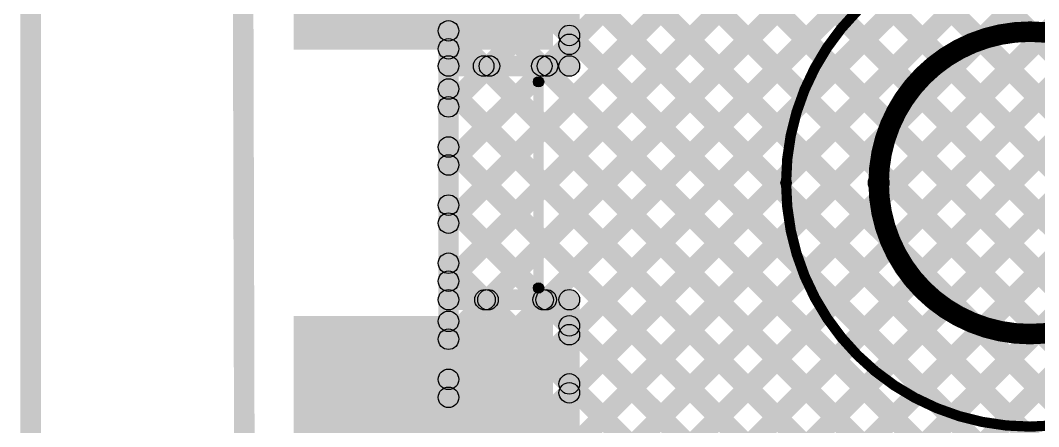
# Model space of a CAD drawing. Header units: millimetres. Extents: x -0.22 to 4.11, y -0.25 to 2.01.
# Drawn here: x -0.1978 to 0.2978, y 1.256 to 1.4538 of the extents above; entities that cross this region are included whole.
import ezdxf

# ---------------------------------------------------------------- set-up
doc = ezdxf.new("R2010")
doc.units = ezdxf.units.MM
doc.header["$MEASUREMENT"] = 0
for name, color, linetype in [('BottomLayer', 5, 'Continuous'), ('Mechanical1', 6, 'Continuous'), ('Mechanical2', 216, 'Continuous'), ('TopLayer', 1, 'Continuous'), ('TopOverlay', 2, 'Continuous'), ('TopPaste', 8, 'Continuous'), ('TopSolder', 216, 'Continuous')]:
    doc.layers.add(name, color=color, linetype=linetype)

# ---------------------------------------------------------------- blocks, each defined once
blk = doc.blocks.new('TS_1103S_C_C_2')
at = {"layer": 'TopLayer'}
for points in [[(0.23622, 0.12795), (0.35433, 0.12795), (0.35433, 0.0689), (0.23622, 0.0689)], [(0.23622, -0.0689), (0.35433, -0.0689), (0.35433, -0.12795), (0.23622, -0.12795)]]:
    blk.add_hatch(color=1, dxfattribs=at).paths.add_polyline_path(points)
at = {"layer": 'TopOverlay'}
h = blk.add_hatch(color=2, dxfattribs=at)
edge = h.paths.add_edge_path()
edge.add_arc((0.23917, 0.05118), 0.0025, 0, 360)
blk.add_hatch(color=2, dxfattribs=at).paths.add_polyline_path([(0.23667, 0.05118), (0.24167, 0.05118), (0.24167, -0.04921), (0.23667, -0.04921)])
h = blk.add_hatch(color=2, dxfattribs=at)
edge = h.paths.add_edge_path()
edge.add_arc((0.07363, 0), 0.005, 0, 360)
h = blk.add_hatch(color=2, dxfattribs=at)
edge = h.paths.add_edge_path()
edge.add_arc((0.1187, 0), 0.0025, 0, 360)
h = blk.add_hatch(color=2, dxfattribs=at)
edge = h.paths.add_edge_path()
edge.add_arc((0.23917, -0.04921), 0.0025, 0, 360)
at = {"layer": 'TopPaste'}
for points in [[(0.23622, 0.12795), (0.35433, 0.12795), (0.35433, 0.0689), (0.23622, 0.0689)], [(0.23622, -0.0689), (0.35433, -0.0689), (0.35433, -0.12795), (0.23622, -0.12795)]]:
    blk.add_hatch(color=8, dxfattribs=at).paths.add_polyline_path(points)
at = {"layer": 'TopSolder'}
for points in [[(0.23222, 0.13195), (0.35833, 0.13195), (0.35833, 0.0649), (0.23222, 0.0649)], [(0.23222, -0.0649), (0.35833, -0.0649), (0.35833, -0.13195), (0.23222, -0.13195)]]:
    blk.add_hatch(color=216, dxfattribs=at).paths.add_polyline_path(points)
at = {"layer": 'TopOverlay'}
for points, const_width in [([(0.1187, 0, 1), (-0.1187, 0, 1)], 0.005), ([(0.07363, 0, 1), (-0.07363, 0, 1)], 0.01)]:
    blk.add_lwpolyline(points, format="xyb", close=True, dxfattribs=dict(at, const_width=const_width))
for centre, radius in [((0.23917, 0.05118), 0.0025), ((0.07363, 0), 0.005), ((0.1187, 0), 0.0025), ((0.23917, -0.04921), 0.0025)]:
    blk.add_circle(centre, radius, dxfattribs=at)

msp = doc.modelspace()

# ---------------------------------------------------------------- hatches: boundary and pattern name
at = {"layer": 'BottomLayer'}
for points in [[(0.01407, 1.43644), (0.007, 1.44351), (0.31235, 1.74887), (0.31942, 1.7418)], [(0.01407, 1.43644), (0.007, 1.44351), (0.31235, 1.74887), (0.31942, 1.7418)], [(0.01407, 1.40816), (0.007, 1.41523), (0.34062, 1.74885), (0.34769, 1.74178)], [(0.01407, 1.40816), (0.007, 1.41523), (0.34062, 1.74885), (0.34769, 1.74178)], [(0.01407, 1.37987), (0.007, 1.38694), (0.36889, 1.74884), (0.37596, 1.74177)], [(0.01407, 1.37987), (0.007, 1.38694), (0.36889, 1.74884), (0.37596, 1.74177)], [(0.01407, 1.35159), (0.007, 1.35866), (0.39716, 1.74882), (0.40423, 1.74175)], [(0.01407, 1.35159), (0.007, 1.35866), (0.39716, 1.74882), (0.40423, 1.74175)], [(0.01407, 1.3233), (0.007, 1.33038), (0.42543, 1.74881), (0.4325, 1.74174)], [(0.01407, 1.3233), (0.007, 1.33038), (0.42543, 1.74881), (0.4325, 1.74174)], [(0.01407, 1.29502), (0.007, 1.30209), (0.4537, 1.74879), (0.46077, 1.74172)], [(0.01407, 1.29502), (0.007, 1.30209), (0.4537, 1.74879), (0.46077, 1.74172)], [(0.01407, 1.26674), (0.007, 1.27381), (0.48197, 1.74878), (0.48904, 1.74171)], [(0.01407, 1.26674), (0.007, 1.27381), (0.48197, 1.74878), (0.48904, 1.74171)], [(0.01407, 1.23845), (0.007, 1.24552), (0.51024, 1.74876), (0.51731, 1.74169)], [(0.01407, 1.23845), (0.007, 1.24552), (0.51024, 1.74876), (0.51731, 1.74169)], [(0.01407, 1.21017), (0.007, 1.21724), (0.53851, 1.74875), (0.54558, 1.74168)], [(0.01407, 1.21017), (0.007, 1.21724), (0.53851, 1.74875), (0.54558, 1.74168)], [(0.01407, 1.18188), (0.007, 1.18895), (0.56678, 1.74873), (0.57385, 1.74166)], [(0.01407, 1.18188), (0.007, 1.18895), (0.56678, 1.74873), (0.57385, 1.74166)], [(0.01407, 1.1536), (0.007, 1.16067), (0.59505, 1.74872), (0.60212, 1.74165)], [(0.01407, 1.1536), (0.007, 1.16067), (0.59505, 1.74872), (0.60212, 1.74165)], [(0.01407, 1.12531), (0.007, 1.13239), (0.62332, 1.7487), (0.63039, 1.74163)], [(0.01407, 1.12531), (0.007, 1.13239), (0.62332, 1.7487), (0.63039, 1.74163)], [(0.01407, 1.09703), (0.007, 1.1041), (0.65159, 1.74869), (0.65866, 1.74162)], [(0.01407, 1.09703), (0.007, 1.1041), (0.65159, 1.74869), (0.65866, 1.74162)], [(0.01407, 1.06875), (0.007, 1.07582), (0.67986, 1.74868), (0.68693, 1.7416)], [(0.01407, 1.06875), (0.007, 1.07582), (0.67986, 1.74868), (0.68693, 1.7416)], [(0.01407, 1.04046), (0.007, 1.04753), (0.70812, 1.74866), (0.7152, 1.74159)], [(0.01407, 1.04046), (0.007, 1.04753), (0.70812, 1.74866), (0.7152, 1.74159)], [(0.01407, 1.01218), (0.007, 1.01925), (0.73639, 1.74865), (0.74347, 1.74157)], [(0.01407, 1.01218), (0.007, 1.01925), (0.73639, 1.74865), (0.74347, 1.74157)], [(0.01407, 0.98389), (0.007, 0.99096), (0.76466, 1.74863), (0.77174, 1.74156)], [(0.01407, 0.98389), (0.007, 0.99096), (0.76466, 1.74863), (0.77174, 1.74156)], [(0.045, 1.69002), (0.05207, 1.69709), (0.51197, 1.23719), (0.5049, 1.23012)], [(0.045, 1.69002), (0.05207, 1.69709), (0.51197, 1.23719), (0.5049, 1.23012)], [(0.02738, 1.67936), (0.03445, 1.68643), (0.51197, 1.20891), (0.5049, 1.20184)], [(0.02738, 1.67936), (0.03445, 1.68643), (0.51197, 1.20891), (0.5049, 1.20184)], [(0.01553, 0.08636), (0.00553, 0.08636), (0.00553, 1.67653), (0.01553, 1.67653)], [(0.01553, 0.08636), (0.00553, 0.08636), (0.00553, 1.67653), (0.01553, 1.67653)], [(0.007, 1.67146), (0.01407, 1.67853), (0.51197, 1.18062), (0.5049, 1.17355)], [(0.007, 1.67146), (0.01407, 1.67853), (0.51197, 1.18062), (0.5049, 1.17355)], [(0.007, 1.64317), (0.01407, 1.65024), (0.51197, 1.15234), (0.5049, 1.14527)], [(0.007, 1.64317), (0.01407, 1.65024), (0.51197, 1.15234), (0.5049, 1.14527)], [(0.007, 1.61489), (0.01407, 1.62196), (0.51197, 1.12405), (0.5049, 1.11698)], [(0.007, 1.61489), (0.01407, 1.62196), (0.51197, 1.12405), (0.5049, 1.11698)], [(0.007, 1.58661), (0.01407, 1.59368), (0.51197, 1.09577), (0.5049, 1.0887)], [(0.007, 1.58661), (0.01407, 1.59368), (0.51197, 1.09577), (0.5049, 1.0887)], [(0.007, 1.55832), (0.01407, 1.56539), (0.51197, 1.06749), (0.5049, 1.06042)], [(0.007, 1.55832), (0.01407, 1.56539), (0.51197, 1.06749), (0.5049, 1.06042)], [(0.007, 1.53004), (0.01407, 1.53711), (0.51197, 1.0392), (0.5049, 1.03213)], [(0.007, 1.53004), (0.01407, 1.53711), (0.51197, 1.0392), (0.5049, 1.03213)], [(0.007, 1.50175), (0.01407, 1.50882), (0.51197, 1.01092), (0.5049, 1.00385)], [(0.007, 1.50175), (0.01407, 1.50882), (0.51197, 1.01092), (0.5049, 1.00385)], [(0.007, 1.47347), (0.01407, 1.48054), (0.51197, 0.98263), (0.5049, 0.97556)], [(0.007, 1.47347), (0.01407, 1.48054), (0.51197, 0.98263), (0.5049, 0.97556)], [(0.007, 1.44518), (0.01407, 1.45225), (0.51197, 0.95435), (0.5049, 0.94728)], [(0.007, 1.44518), (0.01407, 1.45225), (0.51197, 0.95435), (0.5049, 0.94728)], [(0.007, 1.4169), (0.01407, 1.42397), (0.51197, 0.92606), (0.5049, 0.91899)], [(0.007, 1.4169), (0.01407, 1.42397), (0.51197, 0.92606), (0.5049, 0.91899)], [(0.007, 1.38861), (0.01407, 1.39569), (0.51197, 0.89778), (0.5049, 0.89071)], [(0.007, 1.38861), (0.01407, 1.39569), (0.51197, 0.89778), (0.5049, 0.89071)], [(0.007, 1.36033), (0.01407, 1.3674), (0.51197, 0.8695), (0.5049, 0.86243)], [(0.007, 1.36033), (0.01407, 1.3674), (0.51197, 0.8695), (0.5049, 0.86243)], [(0.007, 1.33205), (0.01407, 1.33912), (0.51197, 0.84121), (0.5049, 0.83414)], [(0.007, 1.33205), (0.01407, 1.33912), (0.51197, 0.84121), (0.5049, 0.83414)], [(0.007, 1.30376), (0.01407, 1.31083), (0.51197, 0.81293), (0.5049, 0.80586)], [(0.007, 1.30376), (0.01407, 1.31083), (0.51197, 0.81293), (0.5049, 0.80586)], [(0.007, 1.27548), (0.01407, 1.28255), (0.51197, 0.78464), (0.5049, 0.77757)], [(0.007, 1.27548), (0.01407, 1.28255), (0.51197, 0.78464), (0.5049, 0.77757)]]:
    msp.add_hatch(color=5, dxfattribs=at).paths.add_polyline_path(points)
h = msp.add_hatch(color=5, dxfattribs=at)
edge = h.paths.add_edge_path()
edge.add_arc((0.01053, 1.44872), 0.005, 0, 360)
h = msp.add_hatch(color=5, dxfattribs=at)
edge = h.paths.add_edge_path()
edge.add_arc((0.01053, 1.44872), 0.005, 0, 360)
h = msp.add_hatch(color=5, dxfattribs=at)
edge = h.paths.add_edge_path()
edge.add_arc((0.01053, 1.43998), 0.005, 0, 360)
h = msp.add_hatch(color=5, dxfattribs=at)
edge = h.paths.add_edge_path()
edge.add_arc((0.01053, 1.43998), 0.005, 0, 360)
h = msp.add_hatch(color=5, dxfattribs=at)
edge = h.paths.add_edge_path()
edge.add_arc((0.01053, 1.42043), 0.005, 0, 360)
h = msp.add_hatch(color=5, dxfattribs=at)
edge = h.paths.add_edge_path()
edge.add_arc((0.01053, 1.42043), 0.005, 0, 360)
h = msp.add_hatch(color=5, dxfattribs=at)
edge = h.paths.add_edge_path()
edge.add_arc((0.01053, 1.41169), 0.005, 0, 360)
h = msp.add_hatch(color=5, dxfattribs=at)
edge = h.paths.add_edge_path()
edge.add_arc((0.01053, 1.41169), 0.005, 0, 360)
h = msp.add_hatch(color=5, dxfattribs=at)
edge = h.paths.add_edge_path()
edge.add_arc((0.01053, 1.39215), 0.005, 0, 360)
h = msp.add_hatch(color=5, dxfattribs=at)
edge = h.paths.add_edge_path()
edge.add_arc((0.01053, 1.39215), 0.005, 0, 360)
h = msp.add_hatch(color=5, dxfattribs=at)
edge = h.paths.add_edge_path()
edge.add_arc((0.01053, 1.38341), 0.005, 0, 360)
h = msp.add_hatch(color=5, dxfattribs=at)
edge = h.paths.add_edge_path()
edge.add_arc((0.01053, 1.38341), 0.005, 0, 360)
h = msp.add_hatch(color=5, dxfattribs=at)
edge = h.paths.add_edge_path()
edge.add_arc((0.01053, 1.36387), 0.005, 0, 360)
h = msp.add_hatch(color=5, dxfattribs=at)
edge = h.paths.add_edge_path()
edge.add_arc((0.01053, 1.36387), 0.005, 0, 360)
h = msp.add_hatch(color=5, dxfattribs=at)
edge = h.paths.add_edge_path()
edge.add_arc((0.01053, 1.35512), 0.005, 0, 360)
h = msp.add_hatch(color=5, dxfattribs=at)
edge = h.paths.add_edge_path()
edge.add_arc((0.01053, 1.35512), 0.005, 0, 360)
h = msp.add_hatch(color=5, dxfattribs=at)
edge = h.paths.add_edge_path()
edge.add_arc((0.01053, 1.33558), 0.005, 0, 360)
h = msp.add_hatch(color=5, dxfattribs=at)
edge = h.paths.add_edge_path()
edge.add_arc((0.01053, 1.33558), 0.005, 0, 360)
h = msp.add_hatch(color=5, dxfattribs=at)
edge = h.paths.add_edge_path()
edge.add_arc((0.01053, 1.32684), 0.005, 0, 360)
h = msp.add_hatch(color=5, dxfattribs=at)
edge = h.paths.add_edge_path()
edge.add_arc((0.01053, 1.32684), 0.005, 0, 360)
h = msp.add_hatch(color=5, dxfattribs=at)
edge = h.paths.add_edge_path()
edge.add_arc((0.01053, 1.3073), 0.005, 0, 360)
h = msp.add_hatch(color=5, dxfattribs=at)
edge = h.paths.add_edge_path()
edge.add_arc((0.01053, 1.3073), 0.005, 0, 360)
h = msp.add_hatch(color=5, dxfattribs=at)
edge = h.paths.add_edge_path()
edge.add_arc((0.01053, 1.29856), 0.005, 0, 360)
h = msp.add_hatch(color=5, dxfattribs=at)
edge = h.paths.add_edge_path()
edge.add_arc((0.01053, 1.29856), 0.005, 0, 360)
h = msp.add_hatch(color=5, dxfattribs=at)
edge = h.paths.add_edge_path()
edge.add_arc((0.01053, 1.27901), 0.005, 0, 360)
h = msp.add_hatch(color=5, dxfattribs=at)
edge = h.paths.add_edge_path()
edge.add_arc((0.01053, 1.27901), 0.005, 0, 360)
h = msp.add_hatch(color=5, dxfattribs=at)
edge = h.paths.add_edge_path()
edge.add_arc((0.01053, 1.27027), 0.005, 0, 360)
h = msp.add_hatch(color=5, dxfattribs=at)
edge = h.paths.add_edge_path()
edge.add_arc((0.01053, 1.27027), 0.005, 0, 360)
at = {"layer": 'Mechanical1'}
msp.add_hatch(color=6, dxfattribs=at).paths.add_polyline_path([(-0.18785, 1.14898), (-0.19785, 1.14898), (-0.19785, 1.84313), (-0.18785, 1.84313)])
at = {"layer": 'Mechanical2'}
msp.add_hatch(color=216, dxfattribs=at).paths.add_polyline_path([(-0.0954, 1.84311), (-0.0854, 1.84314), (-0.08039, -0.08499), (-0.09039, -0.08501)])
at = {"layer": 'TopLayer'}
for points in [[(0.01407, 1.35159), (0.007, 1.35866), (0.39716, 1.74882), (0.40423, 1.74175)], [(0.01407, 1.35159), (0.007, 1.35866), (0.39716, 1.74882), (0.40423, 1.74175)], [(0.01407, 1.3233), (0.007, 1.33038), (0.42543, 1.74881), (0.4325, 1.74174)], [(0.01407, 1.3233), (0.007, 1.33038), (0.42543, 1.74881), (0.4325, 1.74174)], [(0.01407, 1.1536), (0.007, 1.16067), (0.59505, 1.74872), (0.60212, 1.74165)], [(0.01407, 1.1536), (0.007, 1.16067), (0.59505, 1.74872), (0.60212, 1.74165)], [(0.01407, 1.12531), (0.007, 1.13239), (0.62332, 1.7487), (0.63039, 1.74163)], [(0.01407, 1.12531), (0.007, 1.13239), (0.62332, 1.7487), (0.63039, 1.74163)], [(0.01407, 1.09703), (0.007, 1.1041), (0.65159, 1.74869), (0.65866, 1.74162)], [(0.01407, 1.09703), (0.007, 1.1041), (0.65159, 1.74869), (0.65866, 1.74162)], [(0.01407, 1.06875), (0.007, 1.07582), (0.67986, 1.74868), (0.68693, 1.7416)], [(0.01407, 1.06875), (0.007, 1.07582), (0.67986, 1.74868), (0.68693, 1.7416)], [(0.01407, 1.04046), (0.007, 1.04753), (0.70812, 1.74866), (0.7152, 1.74159)], [(0.01407, 1.04046), (0.007, 1.04753), (0.70812, 1.74866), (0.7152, 1.74159)], [(0.01407, 1.01218), (0.007, 1.01925), (0.73639, 1.74865), (0.74347, 1.74157)], [(0.01407, 1.01218), (0.007, 1.01925), (0.73639, 1.74865), (0.74347, 1.74157)], [(0.03332, 1.31427), (0.02625, 1.32134), (0.4537, 1.74879), (0.46077, 1.74172)], [(0.03332, 1.31427), (0.02625, 1.32134), (0.4537, 1.74879), (0.46077, 1.74172)], [(0.0616, 1.31427), (0.05453, 1.32134), (0.48197, 1.74878), (0.48904, 1.74171)], [(0.0616, 1.31427), (0.05453, 1.32134), (0.48197, 1.74878), (0.48904, 1.74171)], [(0.07285, 1.43865), (0.06578, 1.44572), (0.36889, 1.74884), (0.37596, 1.74177)], [(0.07285, 1.43865), (0.06578, 1.44572), (0.36889, 1.74884), (0.37596, 1.74177)], [(0.07285, 1.29723), (0.06578, 1.3043), (0.51024, 1.74876), (0.51731, 1.74169)], [(0.07285, 1.29723), (0.06578, 1.3043), (0.51024, 1.74876), (0.51731, 1.74169)], [(0.07285, 1.26895), (0.06578, 1.27602), (0.53851, 1.74875), (0.54558, 1.74168)], [(0.07285, 1.26895), (0.06578, 1.27602), (0.53851, 1.74875), (0.54558, 1.74168)], [(0.07285, 1.24066), (0.06578, 1.24773), (0.56678, 1.74873), (0.57385, 1.74166)], [(0.07285, 1.24066), (0.06578, 1.24773), (0.56678, 1.74873), (0.57385, 1.74166)], [(0.045, 1.69002), (0.05207, 1.69709), (0.81507, 0.9341), (0.808, 0.92703)], [(0.045, 1.69002), (0.05207, 1.69709), (0.81507, 0.9341), (0.808, 0.92703)], [(0.02738, 1.67936), (0.03445, 1.68643), (0.81507, 0.90581), (0.808, 0.89874)], [(0.02738, 1.67936), (0.03445, 1.68643), (0.81507, 0.90581), (0.808, 0.89874)], [(0.007, 1.67146), (0.01407, 1.67853), (0.81507, 0.87753), (0.808, 0.87046)], [(0.007, 1.67146), (0.01407, 1.67853), (0.81507, 0.87753), (0.808, 0.87046)], [(0.007, 1.64317), (0.01407, 1.65024), (0.81507, 0.84924), (0.808, 0.84217)], [(0.007, 1.64317), (0.01407, 1.65024), (0.81507, 0.84924), (0.808, 0.84217)], [(0.007, 1.61489), (0.01407, 1.62196), (0.81507, 0.82096), (0.808, 0.81389)], [(0.007, 1.61489), (0.01407, 1.62196), (0.81507, 0.82096), (0.808, 0.81389)], [(0.007, 1.58661), (0.01407, 1.59368), (0.81507, 0.79268), (0.808, 0.78561)], [(0.007, 1.58661), (0.01407, 1.59368), (0.81507, 0.79268), (0.808, 0.78561)], [(0.07431, 1.4316), (0.06431, 1.4316), (0.06431, 1.51466), (0.07431, 1.51466)], [(0.07431, 1.4316), (0.06431, 1.4316), (0.06431, 1.51466), (0.07431, 1.51466)], [(0.06578, 1.49954), (0.07285, 1.50661), (0.81507, 0.76439), (0.808, 0.75732)], [(0.06578, 1.49954), (0.07285, 1.50661), (0.81507, 0.76439), (0.808, 0.75732)], [(0.01407, 0.98389), (0.007, 0.99096), (0.51422, 1.49818), (0.52129, 1.49111)], [(0.01407, 0.98389), (0.007, 0.99096), (0.51422, 1.49818), (0.52129, 1.49111)], [(0.06578, 1.47126), (0.07285, 1.47833), (0.81507, 0.73611), (0.808, 0.72904)], [(0.06578, 1.47126), (0.07285, 1.47833), (0.81507, 0.73611), (0.808, 0.72904)], [(0.06578, 1.44297), (0.07285, 1.45004), (0.81507, 0.70782), (0.808, 0.70075)], [(0.06578, 1.44297), (0.07285, 1.45004), (0.81507, 0.70782), (0.808, 0.70075)], [(0.01407, 1.40816), (0.007, 1.41523), (0.0269, 1.43514), (0.03397, 1.42806)], [(0.01407, 1.37987), (0.007, 1.38694), (0.05519, 1.43514), (0.06226, 1.42806)], [(0.01407, 1.40816), (0.007, 1.41523), (0.0269, 1.43514), (0.03397, 1.42806)], [(0.01407, 1.37987), (0.007, 1.38694), (0.05519, 1.43514), (0.06226, 1.42806)], [(0.01053, 1.4266), (0.01053, 1.4366), (0.06931, 1.4366), (0.06931, 1.4266)], [(0.01053, 1.4266), (0.01053, 1.4366), (0.06931, 1.4366), (0.06931, 1.4266)], [(0.02412, 1.42806), (0.03119, 1.43514), (0.81507, 0.65125), (0.808, 0.64418)], [(0.02412, 1.42806), (0.03119, 1.43514), (0.81507, 0.65125), (0.808, 0.64418)], [(0.0524, 1.42806), (0.05947, 1.43514), (0.81507, 0.67954), (0.808, 0.67247)], [(0.0524, 1.42806), (0.05947, 1.43514), (0.81507, 0.67954), (0.808, 0.67247)], [(0.01553, 1.3178), (0.00553, 1.3178), (0.00553, 1.4316), (0.01553, 1.4316)], [(0.01553, 1.3178), (0.00553, 1.3178), (0.00553, 1.4316), (0.01553, 1.4316)], [(0.007, 1.4169), (0.01407, 1.42397), (0.81507, 0.62297), (0.808, 0.6159)], [(0.007, 1.4169), (0.01407, 1.42397), (0.81507, 0.62297), (0.808, 0.6159)], [(0.007, 1.38861), (0.01407, 1.39569), (0.81507, 0.59469), (0.808, 0.58761)], [(0.007, 1.38861), (0.01407, 1.39569), (0.81507, 0.59469), (0.808, 0.58761)], [(0.007, 1.36033), (0.01407, 1.3674), (0.06013, 1.32134), (0.05306, 1.31427)], [(0.007, 1.36033), (0.01407, 1.3674), (0.06013, 1.32134), (0.05306, 1.31427)], [(0.007, 1.33205), (0.01407, 1.33912), (0.03185, 1.32134), (0.02477, 1.31427)], [(0.007, 1.33205), (0.01407, 1.33912), (0.03185, 1.32134), (0.02477, 1.31427)], [(0.01053, 1.3128), (0.01053, 1.3228), (0.06931, 1.3228), (0.06931, 1.3128)], [(0.01053, 1.3128), (0.01053, 1.3228), (0.06931, 1.3228), (0.06931, 1.3128)], [(0.07431, 1.23475), (0.06431, 1.23475), (0.06431, 1.3178), (0.07431, 1.3178)], [(0.07431, 1.23475), (0.06431, 1.23475), (0.06431, 1.3178), (0.07431, 1.3178)], [(0.06578, 1.30155), (0.07285, 1.30862), (0.81507, 0.5664), (0.808, 0.55933)], [(0.06578, 1.30155), (0.07285, 1.30862), (0.81507, 0.5664), (0.808, 0.55933)], [(0.06578, 1.27327), (0.07285, 1.28034), (0.81507, 0.53812), (0.808, 0.53105)], [(0.06578, 1.27327), (0.07285, 1.28034), (0.81507, 0.53812), (0.808, 0.53105)]]:
    msp.add_hatch(color=1, dxfattribs=at).paths.add_polyline_path(points)
h = msp.add_hatch(color=1, dxfattribs=at)
edge = h.paths.add_edge_path()
edge.add_arc((0.06931, 1.44651), 0.005, 0, 360)
h = msp.add_hatch(color=1, dxfattribs=at)
edge = h.paths.add_edge_path()
edge.add_arc((0.06931, 1.44651), 0.005, 0, 360)
h = msp.add_hatch(color=1, dxfattribs=at)
edge = h.paths.add_edge_path()
edge.add_arc((0.06931, 1.44219), 0.005, 0, 360)
h = msp.add_hatch(color=1, dxfattribs=at)
edge = h.paths.add_edge_path()
edge.add_arc((0.06931, 1.44219), 0.005, 0, 360)
h = msp.add_hatch(color=1, dxfattribs=at)
edge = h.paths.add_edge_path()
edge.add_arc((0.01053, 1.4316), 0.005, 0, 360)
h = msp.add_hatch(color=1, dxfattribs=at)
edge = h.paths.add_edge_path()
edge.add_arc((0.01053, 1.4316), 0.005, 0, 360)
h = msp.add_hatch(color=1, dxfattribs=at)
edge = h.paths.add_edge_path()
edge.add_arc((0.01053, 1.4316), 0.005, 0, 360)
h = msp.add_hatch(color=1, dxfattribs=at)
edge = h.paths.add_edge_path()
edge.add_arc((0.01053, 1.4316), 0.005, 0, 360)
h = msp.add_hatch(color=1, dxfattribs=at)
edge = h.paths.add_edge_path()
edge.add_arc((0.02765, 1.4316), 0.005, 0, 360)
h = msp.add_hatch(color=1, dxfattribs=at)
edge = h.paths.add_edge_path()
edge.add_arc((0.02765, 1.4316), 0.005, 0, 360)
h = msp.add_hatch(color=1, dxfattribs=at)
edge = h.paths.add_edge_path()
edge.add_arc((0.03044, 1.4316), 0.005, 0, 360)
h = msp.add_hatch(color=1, dxfattribs=at)
edge = h.paths.add_edge_path()
edge.add_arc((0.03044, 1.4316), 0.005, 0, 360)
h = msp.add_hatch(color=1, dxfattribs=at)
edge = h.paths.add_edge_path()
edge.add_arc((0.05594, 1.4316), 0.005, 0, 360)
h = msp.add_hatch(color=1, dxfattribs=at)
edge = h.paths.add_edge_path()
edge.add_arc((0.05594, 1.4316), 0.005, 0, 360)
h = msp.add_hatch(color=1, dxfattribs=at)
edge = h.paths.add_edge_path()
edge.add_arc((0.05872, 1.4316), 0.005, 0, 360)
h = msp.add_hatch(color=1, dxfattribs=at)
edge = h.paths.add_edge_path()
edge.add_arc((0.05872, 1.4316), 0.005, 0, 360)
h = msp.add_hatch(color=1, dxfattribs=at)
edge = h.paths.add_edge_path()
edge.add_arc((0.06931, 1.4316), 0.005, 0, 360)
h = msp.add_hatch(color=1, dxfattribs=at)
edge = h.paths.add_edge_path()
edge.add_arc((0.06931, 1.4316), 0.005, 0, 360)
h = msp.add_hatch(color=1, dxfattribs=at)
edge = h.paths.add_edge_path()
edge.add_arc((0.06931, 1.4316), 0.005, 0, 360)
h = msp.add_hatch(color=1, dxfattribs=at)
edge = h.paths.add_edge_path()
edge.add_arc((0.06931, 1.4316), 0.005, 0, 360)
h = msp.add_hatch(color=1, dxfattribs=at)
edge = h.paths.add_edge_path()
edge.add_arc((0.01053, 1.42043), 0.005, 0, 360)
h = msp.add_hatch(color=1, dxfattribs=at)
edge = h.paths.add_edge_path()
edge.add_arc((0.01053, 1.42043), 0.005, 0, 360)
h = msp.add_hatch(color=1, dxfattribs=at)
edge = h.paths.add_edge_path()
edge.add_arc((0.01053, 1.41169), 0.005, 0, 360)
h = msp.add_hatch(color=1, dxfattribs=at)
edge = h.paths.add_edge_path()
edge.add_arc((0.01053, 1.41169), 0.005, 0, 360)
h = msp.add_hatch(color=1, dxfattribs=at)
edge = h.paths.add_edge_path()
edge.add_arc((0.01053, 1.39215), 0.005, 0, 360)
h = msp.add_hatch(color=1, dxfattribs=at)
edge = h.paths.add_edge_path()
edge.add_arc((0.01053, 1.39215), 0.005, 0, 360)
h = msp.add_hatch(color=1, dxfattribs=at)
edge = h.paths.add_edge_path()
edge.add_arc((0.01053, 1.38341), 0.005, 0, 360)
h = msp.add_hatch(color=1, dxfattribs=at)
edge = h.paths.add_edge_path()
edge.add_arc((0.01053, 1.38341), 0.005, 0, 360)
h = msp.add_hatch(color=1, dxfattribs=at)
edge = h.paths.add_edge_path()
edge.add_arc((0.01053, 1.36387), 0.005, 0, 360)
h = msp.add_hatch(color=1, dxfattribs=at)
edge = h.paths.add_edge_path()
edge.add_arc((0.01053, 1.36387), 0.005, 0, 360)
h = msp.add_hatch(color=1, dxfattribs=at)
edge = h.paths.add_edge_path()
edge.add_arc((0.01053, 1.35512), 0.005, 0, 360)
h = msp.add_hatch(color=1, dxfattribs=at)
edge = h.paths.add_edge_path()
edge.add_arc((0.01053, 1.35512), 0.005, 0, 360)
h = msp.add_hatch(color=1, dxfattribs=at)
edge = h.paths.add_edge_path()
edge.add_arc((0.01053, 1.33558), 0.005, 0, 360)
h = msp.add_hatch(color=1, dxfattribs=at)
edge = h.paths.add_edge_path()
edge.add_arc((0.01053, 1.33558), 0.005, 0, 360)
h = msp.add_hatch(color=1, dxfattribs=at)
edge = h.paths.add_edge_path()
edge.add_arc((0.01053, 1.32684), 0.005, 0, 360)
h = msp.add_hatch(color=1, dxfattribs=at)
edge = h.paths.add_edge_path()
edge.add_arc((0.01053, 1.32684), 0.005, 0, 360)
h = msp.add_hatch(color=1, dxfattribs=at)
edge = h.paths.add_edge_path()
edge.add_arc((0.01053, 1.3178), 0.005, 0, 360)
h = msp.add_hatch(color=1, dxfattribs=at)
edge = h.paths.add_edge_path()
edge.add_arc((0.01053, 1.3178), 0.005, 0, 360)
h = msp.add_hatch(color=1, dxfattribs=at)
edge = h.paths.add_edge_path()
edge.add_arc((0.01053, 1.3178), 0.005, 0, 360)
h = msp.add_hatch(color=1, dxfattribs=at)
edge = h.paths.add_edge_path()
edge.add_arc((0.01053, 1.3178), 0.005, 0, 360)
h = msp.add_hatch(color=1, dxfattribs=at)
edge = h.paths.add_edge_path()
edge.add_arc((0.02831, 1.3178), 0.005, 0, 360)
h = msp.add_hatch(color=1, dxfattribs=at)
edge = h.paths.add_edge_path()
edge.add_arc((0.02831, 1.3178), 0.005, 0, 360)
h = msp.add_hatch(color=1, dxfattribs=at)
edge = h.paths.add_edge_path()
edge.add_arc((0.02978, 1.3178), 0.005, 0, 360)
h = msp.add_hatch(color=1, dxfattribs=at)
edge = h.paths.add_edge_path()
edge.add_arc((0.02978, 1.3178), 0.005, 0, 360)
h = msp.add_hatch(color=1, dxfattribs=at)
edge = h.paths.add_edge_path()
edge.add_arc((0.05659, 1.3178), 0.005, 0, 360)
h = msp.add_hatch(color=1, dxfattribs=at)
edge = h.paths.add_edge_path()
edge.add_arc((0.05659, 1.3178), 0.005, 0, 360)
h = msp.add_hatch(color=1, dxfattribs=at)
edge = h.paths.add_edge_path()
edge.add_arc((0.05807, 1.3178), 0.005, 0, 360)
h = msp.add_hatch(color=1, dxfattribs=at)
edge = h.paths.add_edge_path()
edge.add_arc((0.05807, 1.3178), 0.005, 0, 360)
h = msp.add_hatch(color=1, dxfattribs=at)
edge = h.paths.add_edge_path()
edge.add_arc((0.06931, 1.3178), 0.005, 0, 360)
h = msp.add_hatch(color=1, dxfattribs=at)
edge = h.paths.add_edge_path()
edge.add_arc((0.06931, 1.3178), 0.005, 0, 360)
h = msp.add_hatch(color=1, dxfattribs=at)
edge = h.paths.add_edge_path()
edge.add_arc((0.06931, 1.3178), 0.005, 0, 360)
h = msp.add_hatch(color=1, dxfattribs=at)
edge = h.paths.add_edge_path()
edge.add_arc((0.06931, 1.3178), 0.005, 0, 360)
h = msp.add_hatch(color=1, dxfattribs=at)
edge = h.paths.add_edge_path()
edge.add_arc((0.06931, 1.30509), 0.005, 0, 360)
h = msp.add_hatch(color=1, dxfattribs=at)
edge = h.paths.add_edge_path()
edge.add_arc((0.06931, 1.30509), 0.005, 0, 360)
h = msp.add_hatch(color=1, dxfattribs=at)
edge = h.paths.add_edge_path()
edge.add_arc((0.06931, 1.30077), 0.005, 0, 360)
h = msp.add_hatch(color=1, dxfattribs=at)
edge = h.paths.add_edge_path()
edge.add_arc((0.06931, 1.30077), 0.005, 0, 360)
h = msp.add_hatch(color=1, dxfattribs=at)
edge = h.paths.add_edge_path()
edge.add_arc((0.06931, 1.2768), 0.005, 0, 360)
h = msp.add_hatch(color=1, dxfattribs=at)
edge = h.paths.add_edge_path()
edge.add_arc((0.06931, 1.2768), 0.005, 0, 360)
h = msp.add_hatch(color=1, dxfattribs=at)
edge = h.paths.add_edge_path()
edge.add_arc((0.06931, 1.27248), 0.005, 0, 360)
h = msp.add_hatch(color=1, dxfattribs=at)
edge = h.paths.add_edge_path()
edge.add_arc((0.06931, 1.27248), 0.005, 0, 360)

# ---------------------------------------------------------------- linework, layer by layer
at = {"layer": 'BottomLayer'}
for centre in [(0.01053, 1.44872), (0.01053, 1.44872), (0.01053, 1.43998), (0.01053, 1.43998), (0.01053, 1.42043), (0.01053, 1.42043), (0.01053, 1.41169), (0.01053, 1.41169), (0.01053, 1.39215), (0.01053, 1.39215), (0.01053, 1.38341), (0.01053, 1.38341), (0.01053, 1.36387), (0.01053, 1.36387), (0.01053, 1.35512), (0.01053, 1.35512), (0.01053, 1.33558), (0.01053, 1.33558), (0.01053, 1.32684), (0.01053, 1.32684), (0.01053, 1.3073), (0.01053, 1.3073), (0.01053, 1.29856), (0.01053, 1.29856), (0.01053, 1.27901), (0.01053, 1.27901), (0.01053, 1.27027), (0.01053, 1.27027)]:
    msp.add_circle(centre, 0.005, dxfattribs=at)
at = {"layer": 'TopLayer'}
for centre in [(0.06931, 1.44651), (0.06931, 1.44651), (0.06931, 1.44219), (0.06931, 1.44219), (0.01053, 1.4316), (0.01053, 1.4316), (0.01053, 1.4316), (0.01053, 1.4316), (0.02765, 1.4316), (0.02765, 1.4316), (0.03044, 1.4316), (0.03044, 1.4316), (0.05594, 1.4316), (0.05594, 1.4316), (0.05872, 1.4316), (0.05872, 1.4316), (0.06931, 1.4316), (0.06931, 1.4316), (0.06931, 1.4316), (0.06931, 1.4316), (0.01053, 1.42043), (0.01053, 1.42043), (0.01053, 1.41169), (0.01053, 1.41169), (0.01053, 1.39215), (0.01053, 1.39215), (0.01053, 1.38341), (0.01053, 1.38341), (0.01053, 1.36387), (0.01053, 1.36387), (0.01053, 1.35512), (0.01053, 1.35512), (0.01053, 1.33558), (0.01053, 1.33558), (0.01053, 1.32684), (0.01053, 1.32684), (0.01053, 1.3178), (0.01053, 1.3178), (0.01053, 1.3178), (0.01053, 1.3178), (0.02831, 1.3178), (0.02831, 1.3178), (0.02978, 1.3178), (0.02978, 1.3178), (0.05659, 1.3178), (0.05659, 1.3178), (0.05807, 1.3178), (0.05807, 1.3178), (0.06931, 1.3178), (0.06931, 1.3178), (0.06931, 1.3178), (0.06931, 1.3178), (0.06931, 1.30509), (0.06931, 1.30509), (0.06931, 1.30077), (0.06931, 1.30077), (0.06931, 1.2768), (0.06931, 1.2768), (0.06931, 1.27248), (0.06931, 1.27248)]:
    msp.add_circle(centre, 0.005, dxfattribs=at)

# ---------------------------------------------------------------- block references
at = {"rotation": 180}
msp.add_blockref('TS_1103S_C_C_2', (0.29353, 1.3747), dxfattribs=at)

doc.saveas('drawing.dxf')
